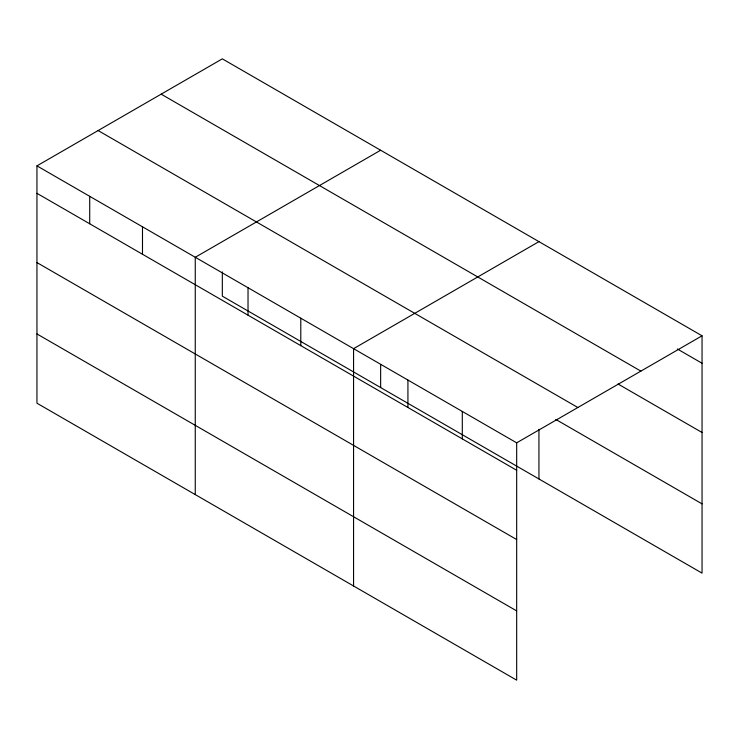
<?xml version="1.0" encoding="UTF-8"?>
<svg xmlns="http://www.w3.org/2000/svg" width="739" height="739" viewBox="0 0 739 739"><rect width="100%" height="100%" fill="white"/><g stroke="black" fill="none" stroke-linecap="round" stroke-linejoin="round"><path stroke-width="1.11" d="M36.95 165.869L516.672 442.837L516.672 680.157L36.95 403.198L36.95 165.869L222.328 58.843L702.05 335.802L702.05 573.131L222.328 296.163L222.328 271.924M380.64 150.239L195.253 257.274L195.253 494.594M538.943 241.635L353.565 348.669L353.565 585.99M516.672 442.837L702.05 335.802M677.34 348.984L702.05 363.255M161.157 94.158L640.87 371.126M618.026 384.003L702.05 432.509M98.13 130.554L577.843 407.512M555.746 419.401L702.05 503.869M36.95 193.322L516.672 470.281M36.95 262.576L516.672 539.544M36.95 333.936L516.672 610.904M538.943 429.322L538.943 478.964M462.3 411.447L462.3 438.892M407.928 380.058L407.928 407.503M380.64 364.475L380.64 387.559M300.791 318.204L300.791 345.649M248.027 287.739L248.027 315.183M142.488 226.799L142.488 254.253M89.715 196.334L89.715 223.788"/></g></svg>
